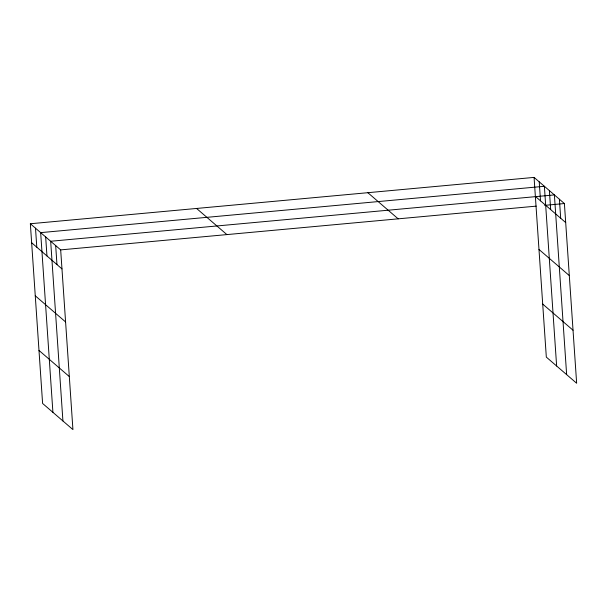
<?xml version="1.0" encoding="UTF-8"?>
<svg xmlns="http://www.w3.org/2000/svg" width="607" height="607" viewBox="0 0 607 607"><rect width="100%" height="100%" fill="white"/><g stroke="black" fill="none" stroke-linecap="round" stroke-linejoin="round"><path stroke-width="0.91" d="M30.35 223.748L60.677 249.887L72.931 429.597L42.604 403.458L30.35 223.748L534.069 177.403L564.396 203.542L576.65 383.252L546.323 357.113L534.069 177.403M60.677 249.887L536.224 206.137M544.676 205.356L564.396 203.542M535.366 196.41L565.694 222.557M538.986 249.447L569.313 275.586M542.711 304.084L573.038 330.223M367.842 192.692L398.169 218.839M196.577 208.451L226.904 234.59M31.647 242.754L61.975 268.901M35.259 295.791L65.586 321.93M38.985 350.429L69.312 376.568M559.396 199.233L560.693 218.239M566.642 374.625L554.388 194.915L50.669 241.26L62.923 420.97M549.388 190.606L550.686 209.612M556.634 365.998L544.38 186.288L40.661 232.633L52.915 412.343M539.228 181.842L540.526 200.856M55.677 245.577L56.967 264.584M45.662 236.95L46.959 255.957M35.502 228.186L36.799 247.201"/></g></svg>
